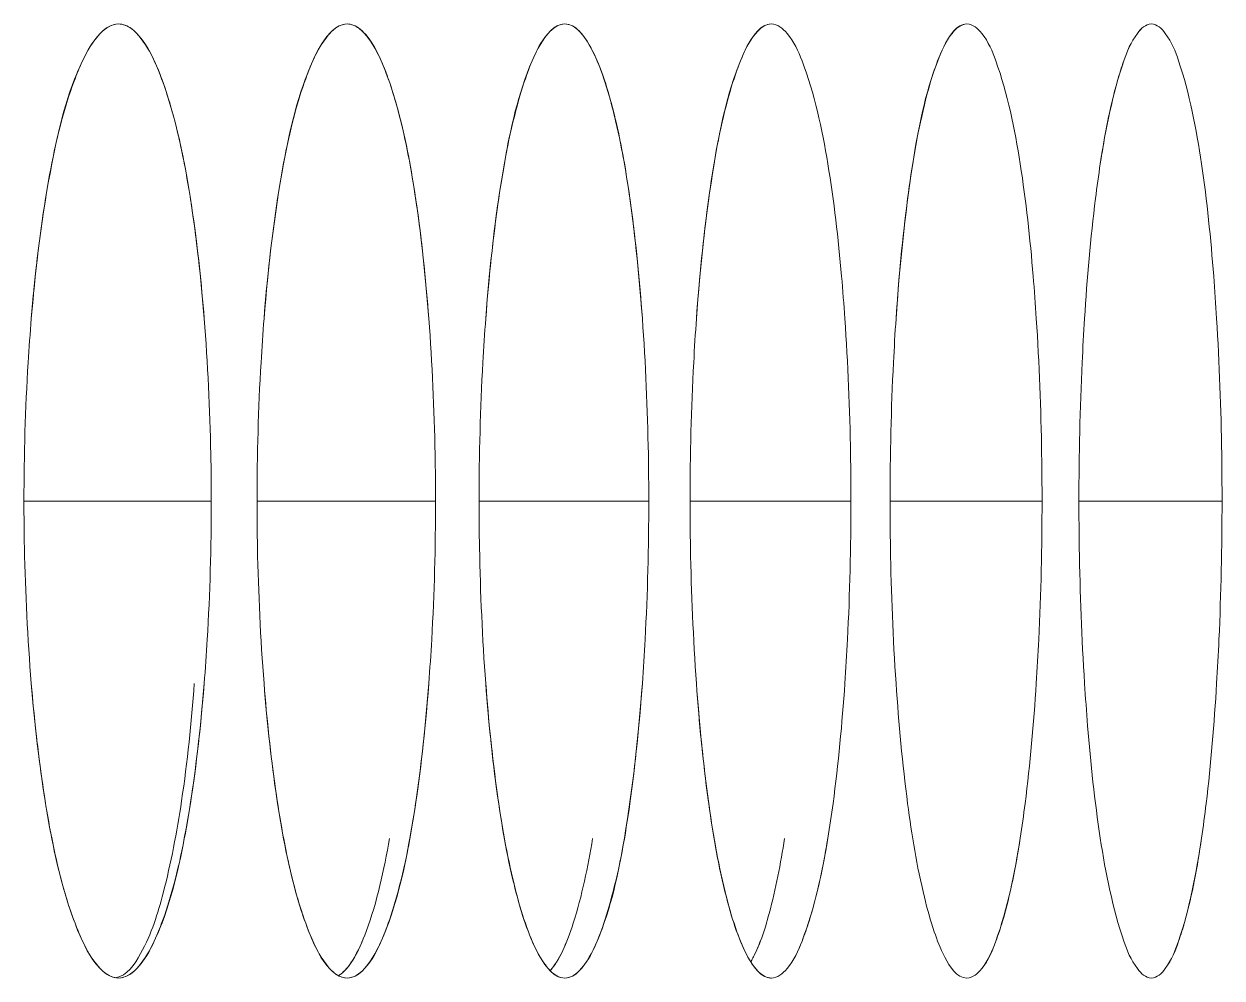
# Model space of a CAD drawing. Header units: millimetres. Extents: x 1177 to 4147, y 93 to 2194.
# Drawn here: x 2907.7 to 2915.24, y 1486 to 1492 of the extents above; entities that cross this region are included whole.
import ezdxf

# ---------------------------------------------------------------- set-up
doc = ezdxf.new("R2010")
doc.units = ezdxf.units.MM
doc.header["$LTSCALE"] = 0.1
doc.layers.add('标注', color=251, linetype='Continuous', lineweight=9)

msp = doc.modelspace()

# ---------------------------------------------------------------- linework, layer by layer
at = {"layer": '标注'}
for p, q in [((2907.7029, 1489.0006), (2908.881, 1489.0006)), ((2907.7029, 1489.0006), (2908.881, 1489.0006)), ((2909.1686, 1489.0006), (2910.2913, 1489.0006)), ((2909.1686, 1489.0006), (2910.2913, 1489.0006)), ((2910.565, 1489.0006), (2911.6321, 1489.0006)), ((2910.565, 1489.0006), (2911.6321, 1489.0006)), ((2911.892, 1489.0006), (2912.9035, 1489.0006)), ((2911.892, 1489.0006), (2912.9035, 1489.0006)), ((2913.1494, 1489.0006), (2914.1052, 1489.0006)), ((2913.1494, 1489.0006), (2914.1052, 1489.0006)), ((2914.3372, 1489.0006), (2915.2372, 1489.0006)), ((2914.3372, 1489.0006), (2915.2372, 1489.0006))]:
    msp.add_line(p, q, dxfattribs=at)
for points, knots in [([(2908.2975, 1492.0006), (2908.2254, 1492.0006), (2908.121, 1491.8775), (2908.0359, 1491.697), (2907.9246, 1491.3738), (2907.8216, 1490.8536), (2907.7702, 1490.4008), (2907.7492, 1490.1479)], [0, 0, 0, 0, 0.108725, 0.198707, 0.314104, 0.617245, 1, 1, 1, 1]), ([(2908.2975, 1492.0006), (2908.2544, 1492.0006), (2908.1515, 1491.929), (2908.1009, 1491.8305), (2908.0715, 1491.7688)], [0, 0, 0, 0, 0.386933, 1, 1, 1, 1]), ([(2908.8364, 1490.1479), (2908.8162, 1490.4007), (2908.7664, 1490.8534), (2908.6662, 1491.3736), (2908.5569, 1491.6969), (2908.4732, 1491.8774), (2908.3693, 1492.0006), (2908.2975, 1492.0006)], [0, 0, 0, 0, 0.38312, 0.686351, 0.80168, 0.891533, 1, 1, 1, 1]), ([(2908.4043, 1491.9489), (2908.396, 1491.9569), (2908.366, 1491.9831), (2908.326, 1492.0006), (2908.2975, 1492.0006)], [0, 0, 0, 0, 0.288854, 1, 1, 1, 1]), ([(2908.8364, 1490.1479), (2908.8191, 1490.3644), (2908.7776, 1490.7608), (2908.6848, 1491.2902), (2908.5709, 1491.6783), (2908.468, 1491.8871), (2908.4043, 1491.9489)], [0, 0, 0, 0, 0.348125, 0.639047, 0.857939, 1, 1, 1, 1]), ([(2909.7355, 1492.0006), (2909.6655, 1492.0006), (2909.5664, 1491.8753), (2909.486, 1491.6968), (2909.3798, 1491.373), (2909.2818, 1490.8533), (2909.2327, 1490.4007), (2909.2128, 1490.1479)], [0, 0, 0, 0, 0.106138, 0.195757, 0.311206, 0.615378, 1, 1, 1, 1]), ([(2909.7355, 1492.0006), (2909.6939, 1492.0006), (2909.5948, 1491.9271), (2909.548, 1491.8302), (2909.52, 1491.7688)], [0, 0, 0, 0, 0.381268, 1, 1, 1, 1]), ([(2910.2488, 1490.1479), (2910.2296, 1490.4006), (2910.1822, 1490.8531), (2910.0869, 1491.3729), (2909.9827, 1491.6968), (2909.9038, 1491.8752), (2909.8052, 1492.0006), (2909.7355, 1492.0006)], [0, 0, 0, 0, 0.384981, 0.689245, 0.80463, 0.894123, 1, 1, 1, 1]), ([(2910.2488, 1490.1479), (2910.2316, 1490.3747), (2910.1901, 1490.7868), (2910.0958, 1491.3335), (2909.9815, 1491.7182), (2909.8757, 1491.9249), (2909.8087, 1491.9738)], [0, 0, 0, 0, 0.358786, 0.65392, 0.869192, 1, 1, 1, 1]), ([(2911.1041, 1492.0006), (2911.0362, 1492.0006), (2910.9425, 1491.873), (2910.8668, 1491.6967), (2910.7658, 1491.3722), (2910.6727, 1490.853), (2910.626, 1490.4006), (2910.607, 1490.1479)], [0, 0, 0, 0, 0.103563, 0.192833, 0.308341, 0.613538, 1, 1, 1, 1]), ([(2911.1041, 1492.0006), (2911.0641, 1492.0006), (2910.9689, 1491.9251), (2910.9257, 1491.8299), (2910.8993, 1491.7688)], [0, 0, 0, 0, 0.375316, 1, 1, 1, 1]), ([(2911.5918, 1490.1479), (2911.5736, 1490.4006), (2911.5286, 1490.8528), (2911.4383, 1491.3721), (2911.3392, 1491.6966), (2911.2648, 1491.8729), (2911.1718, 1492.0006), (2911.1041, 1492.0006)], [0, 0, 0, 0, 0.386814, 0.692105, 0.807551, 0.8967, 1, 1, 1, 1]), ([(2911.5918, 1490.1479), (2911.5747, 1490.3853), (2911.5335, 1490.8147), (2911.4378, 1491.3722), (2911.3331, 1491.7346), (2911.231, 1491.9211), (2911.1742, 1491.978), (2911.1453, 1491.9912)], [0, 0, 0, 0, 0.370156, 0.669475, 0.880231, 0.950761, 1, 1, 1, 1]), ([(2912.4033, 1492.0006), (2912.3374, 1492.0006), (2912.2494, 1491.8707), (2912.1782, 1491.6966), (2912.0823, 1491.3714), (2911.9941, 1490.8528), (2911.9499, 1490.4005), (2911.9318, 1490.1479)], [0, 0, 0, 0, 0.101007, 0.189943, 0.305517, 0.61173, 1, 1, 1, 1]), ([(2912.4033, 1492.0006), (2912.3649, 1492.0006), (2912.2737, 1491.923), (2912.234, 1491.8296), (2912.2091, 1491.7688)], [0, 0, 0, 0, 0.369072, 1, 1, 1, 1]), ([(2912.7583, 1491.1212), (2912.7218, 1491.3407), (2912.6601, 1491.6284), (2912.5321, 1491.923), (2912.4416, 1492.0006), (2912.4033, 1492.0006)], [0, 0, 0, 0, 0.68191, 0.882647, 1, 1, 1, 1]), ([(2912.7583, 1491.1212), (2912.7218, 1491.3407), (2912.6601, 1491.6284), (2912.5321, 1491.923), (2912.4416, 1492.0006), (2912.4033, 1492.0006)], [0, 0, 0, 0, 0.68191, 0.882647, 1, 1, 1, 1]), ([(2913.6329, 1492.0006), (2913.569, 1492.0006), (2913.4869, 1491.8683), (2913.42, 1491.6966), (2913.3293, 1491.3706), (2913.246, 1490.8525), (2913.2042, 1490.4005), (2913.1871, 1490.1479)], [0, 0, 0, 0, 0.098477, 0.187097, 0.302743, 0.609957, 1, 1, 1, 1]), ([(2913.6329, 1492.0006), (2913.596, 1492.0006), (2913.509, 1491.9207), (2913.4728, 1491.8293), (2913.4493, 1491.7688)], [0, 0, 0, 0, 0.362536, 1, 1, 1, 1]), ([(2913.9681, 1491.1212), (2913.9338, 1491.3404), (2913.8751, 1491.6277), (2913.7559, 1491.9207), (2913.6697, 1492.0006), (2913.6329, 1492.0006)], [0, 0, 0, 0, 0.686169, 0.886283, 1, 1, 1, 1]), ([(2913.9681, 1491.1212), (2913.9338, 1491.3404), (2913.8751, 1491.6277), (2913.7559, 1491.9207), (2913.6697, 1492.0006), (2913.6329, 1492.0006)], [0, 0, 0, 0, 0.686169, 0.886283, 1, 1, 1, 1]), ([(2914.7928, 1492.0006), (2914.7574, 1492.0006), (2914.6752, 1491.9184), (2914.5624, 1491.6275), (2914.5051, 1491.3401), (2914.4717, 1491.1212)], [0, 0, 0, 0, 0.110259, 0.309993, 1, 1, 1, 1]), ([(2914.7928, 1492.0006), (2914.7574, 1492.0006), (2914.6748, 1491.9183), (2914.6419, 1491.829), (2914.6199, 1491.7688)], [0, 0, 0, 0, 0.355714, 1, 1, 1, 1]), ([(2915.1083, 1491.1212), (2915.0761, 1491.34), (2915.0204, 1491.6272), (2914.9099, 1491.9183), (2914.8281, 1492.0006), (2914.7928, 1492.0006)], [0, 0, 0, 0, 0.690419, 0.889948, 1, 1, 1, 1]), ([(2915.1083, 1491.1212), (2915.0761, 1491.34), (2915.0204, 1491.6272), (2914.9099, 1491.9183), (2914.8281, 1492.0006), (2914.7928, 1492.0006)], [0, 0, 0, 0, 0.690419, 0.889948, 1, 1, 1, 1]), ([(2908.0715, 1491.7688), (2907.9745, 1491.5657), (2907.8432, 1491.0215), (2907.7763, 1490.4742), (2907.7492, 1490.1479)], [0, 0, 0, 0, 0.407378, 1, 1, 1, 1]), ([(2909.52, 1491.7688), (2909.4272, 1491.5647), (2909.3024, 1491.0206), (2909.2385, 1490.4741), (2909.2128, 1490.1479)], [0, 0, 0, 0, 0.406664, 1, 1, 1, 1]), ([(2910.8993, 1491.7688), (2910.8105, 1491.5638), (2910.6923, 1491.0198), (2910.6315, 1490.4739), (2910.607, 1490.1479)], [0, 0, 0, 0, 0.405977, 1, 1, 1, 1]), ([(2912.2091, 1491.7688), (2912.1245, 1491.5628), (2912.0128, 1491.019), (2911.9551, 1490.4738), (2911.9318, 1490.1479)], [0, 0, 0, 0, 0.405318, 1, 1, 1, 1]), ([(2913.4493, 1491.7688), (2913.3691, 1491.5619), (2913.2638, 1491.0183), (2913.2091, 1490.4736), (2913.1871, 1490.1479)], [0, 0, 0, 0, 0.404689, 1, 1, 1, 1]), ([(2914.6199, 1491.7688), (2914.6048, 1491.7275), (2914.5385, 1491.5158), (2914.4985, 1491.2968), (2914.4717, 1491.1212)], [0, 0, 0, 0, 0.198639, 1, 1, 1, 1]), ([(2912.8653, 1490.1479), (2912.8593, 1490.2367), (2912.8339, 1490.5621), (2912.7972, 1490.887), (2912.7583, 1491.1212)], [0, 0, 0, 0, 0.272625, 1, 1, 1, 1]), ([(2912.8653, 1490.1479), (2912.8593, 1490.2367), (2912.8339, 1490.5621), (2912.7972, 1490.887), (2912.7583, 1491.1212)], [0, 0, 0, 0, 0.272625, 1, 1, 1, 1]), ([(2914.0692, 1490.1479), (2914.0635, 1490.2367), (2914.0396, 1490.562), (2914.0049, 1490.8868), (2913.9681, 1491.1212)], [0, 0, 0, 0, 0.272718, 1, 1, 1, 1]), ([(2914.0692, 1490.1479), (2914.0635, 1490.2367), (2914.0396, 1490.562), (2914.0049, 1490.8868), (2913.9681, 1491.1212)], [0, 0, 0, 0, 0.272718, 1, 1, 1, 1]), ([(2914.4717, 1491.1212), (2914.4607, 1491.0488), (2914.4166, 1490.7255), (2914.3888, 1490.4002), (2914.3728, 1490.1479)], [0, 0, 0, 0, 0.224713, 1, 1, 1, 1]), ([(2914.4717, 1491.1212), (2914.4607, 1491.0488), (2914.4166, 1490.7255), (2914.3888, 1490.4002), (2914.3728, 1490.1479)], [0, 0, 0, 0, 0.224713, 1, 1, 1, 1]), ([(2915.2034, 1490.1479), (2915.198, 1490.2367), (2915.1755, 1490.5619), (2915.1429, 1490.8867), (2915.1083, 1491.1212)], [0, 0, 0, 0, 0.272807, 1, 1, 1, 1]), ([(2915.2034, 1490.1479), (2915.198, 1490.2367), (2915.1755, 1490.5619), (2915.1429, 1490.8867), (2915.1083, 1491.1212)], [0, 0, 0, 0, 0.272807, 1, 1, 1, 1]), ([(2907.7492, 1490.1479), (2907.7416, 1490.0556), (2907.7143, 1489.6737), (2907.7029, 1489.2908), (2907.7029, 1489.0006)], [0, 0, 0, 0, 0.24195, 1, 1, 1, 1]), ([(2907.7492, 1490.1479), (2907.7416, 1490.0556), (2907.7143, 1489.6737), (2907.7029, 1489.2908), (2907.7029, 1489.0006)], [0, 0, 0, 0, 0.24195, 1, 1, 1, 1]), ([(2908.881, 1489.0006), (2908.881, 1489.0986), (2908.8772, 1489.4813), (2908.8591, 1489.864), (2908.8364, 1490.1479)], [0, 0, 0, 0, 0.255919, 1, 1, 1, 1]), ([(2908.881, 1489.0006), (2908.881, 1489.0986), (2908.8772, 1489.4813), (2908.8591, 1489.864), (2908.8364, 1490.1479)], [0, 0, 0, 0, 0.255919, 1, 1, 1, 1]), ([(2909.2128, 1490.1479), (2909.2055, 1490.0556), (2909.1795, 1489.6737), (2909.1686, 1489.2908), (2909.1686, 1489.0006)], [0, 0, 0, 0, 0.241915, 1, 1, 1, 1]), ([(2909.2128, 1490.1479), (2909.2055, 1490.0556), (2909.1795, 1489.6737), (2909.1686, 1489.2908), (2909.1686, 1489.0006)], [0, 0, 0, 0, 0.241915, 1, 1, 1, 1]), ([(2910.2913, 1489.0006), (2910.2913, 1489.0986), (2910.2876, 1489.4813), (2910.2704, 1489.8639), (2910.2488, 1490.1479)], [0, 0, 0, 0, 0.255939, 1, 1, 1, 1]), ([(2910.2913, 1489.0006), (2910.2913, 1489.0986), (2910.2876, 1489.4813), (2910.2704, 1489.8639), (2910.2488, 1490.1479)], [0, 0, 0, 0, 0.255939, 1, 1, 1, 1]), ([(2910.607, 1490.1479), (2910.6001, 1490.0556), (2910.5753, 1489.6736), (2910.565, 1489.2908), (2910.565, 1489.0006)], [0, 0, 0, 0, 0.241881, 1, 1, 1, 1]), ([(2910.607, 1490.1479), (2910.6001, 1490.0556), (2910.5753, 1489.6736), (2910.565, 1489.2908), (2910.565, 1489.0006)], [0, 0, 0, 0, 0.241881, 1, 1, 1, 1]), ([(2911.6321, 1489.0006), (2911.6321, 1489.0986), (2911.6287, 1489.4813), (2911.6124, 1489.8639), (2911.5918, 1490.1479)], [0, 0, 0, 0, 0.255958, 1, 1, 1, 1]), ([(2911.6321, 1489.0006), (2911.6321, 1489.0986), (2911.6287, 1489.4813), (2911.6124, 1489.8639), (2911.5918, 1490.1479)], [0, 0, 0, 0, 0.255958, 1, 1, 1, 1]), ([(2911.9318, 1490.1479), (2911.9253, 1490.0555), (2911.9018, 1489.6736), (2911.892, 1489.2908), (2911.892, 1489.0006)], [0, 0, 0, 0, 0.24185, 1, 1, 1, 1]), ([(2911.9318, 1490.1479), (2911.9253, 1490.0555), (2911.9018, 1489.6736), (2911.892, 1489.2908), (2911.892, 1489.0006)], [0, 0, 0, 0, 0.24185, 1, 1, 1, 1]), ([(2912.9035, 1489.0006), (2912.9035, 1489.0986), (2912.9002, 1489.4812), (2912.8848, 1489.8638), (2912.8653, 1490.1479)], [0, 0, 0, 0, 0.255977, 1, 1, 1, 1]), ([(2912.9035, 1489.0006), (2912.9035, 1489.0986), (2912.9002, 1489.4812), (2912.8848, 1489.8638), (2912.8653, 1490.1479)], [0, 0, 0, 0, 0.255977, 1, 1, 1, 1]), ([(2913.1871, 1490.1479), (2913.1809, 1490.0555), (2913.1587, 1489.6735), (2913.1494, 1489.2907), (2913.1494, 1489.0006)], [0, 0, 0, 0, 0.24182, 1, 1, 1, 1]), ([(2913.1871, 1490.1479), (2913.1809, 1490.0555), (2913.1587, 1489.6735), (2913.1494, 1489.2907), (2913.1494, 1489.0006)], [0, 0, 0, 0, 0.24182, 1, 1, 1, 1]), ([(2914.1052, 1489.0006), (2914.1052, 1489.0986), (2914.1021, 1489.4812), (2914.0876, 1489.8638), (2914.0692, 1490.1479)], [0, 0, 0, 0, 0.255994, 1, 1, 1, 1]), ([(2914.1052, 1489.0006), (2914.1052, 1489.0986), (2914.1021, 1489.4812), (2914.0876, 1489.8638), (2914.0692, 1490.1479)], [0, 0, 0, 0, 0.255994, 1, 1, 1, 1]), ([(2914.3728, 1490.1479), (2914.3669, 1490.0555), (2914.346, 1489.6735), (2914.3372, 1489.2907), (2914.3372, 1489.0006)], [0, 0, 0, 0, 0.241791, 1, 1, 1, 1]), ([(2914.3728, 1490.1479), (2914.3669, 1490.0555), (2914.346, 1489.6735), (2914.3372, 1489.2907), (2914.3372, 1489.0006)], [0, 0, 0, 0, 0.241791, 1, 1, 1, 1]), ([(2915.2372, 1489.0006), (2915.2372, 1489.0986), (2915.2344, 1489.4812), (2915.2207, 1489.8637), (2915.2034, 1490.1479)], [0, 0, 0, 0, 0.256011, 1, 1, 1, 1]), ([(2915.2372, 1489.0006), (2915.2372, 1489.0986), (2915.2344, 1489.4812), (2915.2207, 1489.8637), (2915.2034, 1490.1479)], [0, 0, 0, 0, 0.256011, 1, 1, 1, 1]), ([(2907.7029, 1489.0006), (2907.7029, 1488.9027), (2907.7069, 1488.5199), (2907.7257, 1488.1372), (2907.7492, 1487.8534)], [0, 0, 0, 0, 0.255902, 1, 1, 1, 1]), ([(2907.7029, 1489.0006), (2907.7029, 1488.9027), (2907.7069, 1488.5199), (2907.7257, 1488.1372), (2907.7492, 1487.8534)], [0, 0, 0, 0, 0.255902, 1, 1, 1, 1]), ([(2908.8364, 1487.8534), (2908.8438, 1487.9457), (2908.8701, 1488.3275), (2908.881, 1488.7104), (2908.881, 1489.0006)], [0, 0, 0, 0, 0.241923, 1, 1, 1, 1]), ([(2908.8364, 1487.8534), (2908.8438, 1487.9457), (2908.8701, 1488.3275), (2908.881, 1488.7104), (2908.881, 1489.0006)], [0, 0, 0, 0, 0.241923, 1, 1, 1, 1]), ([(2909.1686, 1489.0006), (2909.1686, 1488.9027), (2909.1724, 1488.5199), (2909.1904, 1488.1373), (2909.2128, 1487.8534)], [0, 0, 0, 0, 0.255923, 1, 1, 1, 1]), ([(2909.1686, 1489.0006), (2909.1686, 1488.9027), (2909.1724, 1488.5199), (2909.1904, 1488.1373), (2909.2128, 1487.8534)], [0, 0, 0, 0, 0.255923, 1, 1, 1, 1]), ([(2910.2488, 1487.8534), (2910.2559, 1487.9457), (2910.2809, 1488.3276), (2910.2913, 1488.7105), (2910.2913, 1489.0006)], [0, 0, 0, 0, 0.241889, 1, 1, 1, 1]), ([(2910.2488, 1487.8534), (2910.2559, 1487.9457), (2910.2809, 1488.3276), (2910.2913, 1488.7105), (2910.2913, 1489.0006)], [0, 0, 0, 0, 0.241889, 1, 1, 1, 1]), ([(2910.565, 1489.0006), (2910.565, 1488.9027), (2910.5686, 1488.5199), (2910.5857, 1488.1373), (2910.607, 1487.8534)], [0, 0, 0, 0, 0.255943, 1, 1, 1, 1]), ([(2910.565, 1489.0006), (2910.565, 1488.9027), (2910.5686, 1488.5199), (2910.5857, 1488.1373), (2910.607, 1487.8534)], [0, 0, 0, 0, 0.255943, 1, 1, 1, 1]), ([(2911.5918, 1487.8534), (2911.5985, 1487.9457), (2911.6223, 1488.3276), (2911.6321, 1488.7105), (2911.6321, 1489.0006)], [0, 0, 0, 0, 0.241857, 1, 1, 1, 1]), ([(2911.5918, 1487.8534), (2911.5985, 1487.9457), (2911.6223, 1488.3276), (2911.6321, 1488.7105), (2911.6321, 1489.0006)], [0, 0, 0, 0, 0.241857, 1, 1, 1, 1]), ([(2911.892, 1489.0006), (2911.892, 1488.9027), (2911.8954, 1488.52), (2911.9116, 1488.1374), (2911.9318, 1487.8534)], [0, 0, 0, 0, 0.255962, 1, 1, 1, 1]), ([(2911.892, 1489.0006), (2911.892, 1488.9027), (2911.8954, 1488.52), (2911.9116, 1488.1374), (2911.9318, 1487.8534)], [0, 0, 0, 0, 0.255962, 1, 1, 1, 1]), ([(2912.8653, 1487.8534), (2912.8717, 1487.9457), (2912.8942, 1488.3277), (2912.9035, 1488.7105), (2912.9035, 1489.0006)], [0, 0, 0, 0, 0.241827, 1, 1, 1, 1]), ([(2912.8653, 1487.8534), (2912.8717, 1487.9457), (2912.8942, 1488.3277), (2912.9035, 1488.7105), (2912.9035, 1489.0006)], [0, 0, 0, 0, 0.241827, 1, 1, 1, 1]), ([(2913.1494, 1489.0006), (2913.1494, 1488.9027), (2913.1527, 1488.52), (2913.168, 1488.1374), (2913.1871, 1487.8534)], [0, 0, 0, 0, 0.25598, 1, 1, 1, 1]), ([(2913.1494, 1489.0006), (2913.1494, 1488.9027), (2913.1527, 1488.52), (2913.168, 1488.1374), (2913.1871, 1487.8534)], [0, 0, 0, 0, 0.25598, 1, 1, 1, 1]), ([(2914.0692, 1487.8534), (2914.0752, 1487.9457), (2914.0964, 1488.3278), (2914.1052, 1488.7105), (2914.1052, 1489.0006)], [0, 0, 0, 0, 0.241798, 1, 1, 1, 1]), ([(2914.0692, 1487.8534), (2914.0752, 1487.9457), (2914.0964, 1488.3278), (2914.1052, 1488.7105), (2914.1052, 1489.0006)], [0, 0, 0, 0, 0.241798, 1, 1, 1, 1]), ([(2914.3372, 1489.0006), (2914.3372, 1488.9027), (2914.3403, 1488.52), (2914.3547, 1488.1375), (2914.3728, 1487.8534)], [0, 0, 0, 0, 0.255998, 1, 1, 1, 1]), ([(2914.3372, 1489.0006), (2914.3372, 1488.9027), (2914.3403, 1488.52), (2914.3547, 1488.1375), (2914.3728, 1487.8534)], [0, 0, 0, 0, 0.255998, 1, 1, 1, 1]), ([(2915.2034, 1487.8534), (2915.209, 1487.9457), (2915.229, 1488.3278), (2915.2372, 1488.7105), (2915.2372, 1489.0006)], [0, 0, 0, 0, 0.241771, 1, 1, 1, 1]), ([(2915.2034, 1487.8534), (2915.209, 1487.9457), (2915.229, 1488.3278), (2915.2372, 1488.7105), (2915.2372, 1489.0006)], [0, 0, 0, 0, 0.241771, 1, 1, 1, 1]), ([(2907.7492, 1487.8534), (2907.7669, 1487.6404), (2907.8091, 1487.2496), (2907.9022, 1486.7265), (2908.0162, 1486.3382), (2908.1178, 1486.1285), (2908.1798, 1486.0629)], [0, 0, 0, 0, 0.344652, 0.634249, 0.854362, 1, 1, 1, 1]), ([(2907.7492, 1487.8534), (2907.7702, 1487.6005), (2907.8216, 1487.1476), (2907.9246, 1486.6274), (2908.0359, 1486.3042), (2908.121, 1486.1237), (2908.2254, 1486.0006), (2908.2975, 1486.0006)], [0, 0, 0, 0, 0.382755, 0.685896, 0.801293, 0.891275, 1, 1, 1, 1]), ([(2908.2794, 1486.0022), (2908.351, 1486.0148), (2908.4861, 1486.2158), (2908.6012, 1486.5863), (2908.7118, 1487.1655), (2908.7555, 1487.6058), (2908.7742, 1487.8523)], [0, 0, 0, 0, 0.111468, 0.318884, 0.621199, 1, 1, 1, 1]), ([(2908.2975, 1486.0006), (2908.3693, 1486.0006), (2908.4732, 1486.1238), (2908.5569, 1486.3043), (2908.6662, 1486.6276), (2908.7664, 1487.1478), (2908.8162, 1487.6005), (2908.8364, 1487.8534)], [0, 0, 0, 0, 0.108467, 0.19832, 0.313649, 0.61688, 1, 1, 1, 1]), ([(2908.5218, 1486.2324), (2908.6175, 1486.4358), (2908.7456, 1486.9802), (2908.8104, 1487.5271), (2908.8364, 1487.8534)], [0, 0, 0, 0, 0.407112, 1, 1, 1, 1]), ([(2909.2128, 1487.8534), (2909.2304, 1487.6301), (2909.2727, 1487.2235), (2909.3674, 1486.6829), (2909.4823, 1486.2967), (2909.5864, 1486.0895), (2909.6518, 1486.0353)], [0, 0, 0, 0, 0.354996, 0.648712, 0.865362, 1, 1, 1, 1]), ([(2909.2128, 1487.8534), (2909.2327, 1487.6005), (2909.2818, 1487.1479), (2909.3798, 1486.6282), (2909.486, 1486.3044), (2909.5664, 1486.1259), (2909.6655, 1486.0006), (2909.7355, 1486.0006)], [0, 0, 0, 0, 0.384622, 0.688794, 0.804243, 0.893862, 1, 1, 1, 1]), ([(2909.7355, 1486.0006), (2909.8052, 1486.0006), (2909.9038, 1486.1261), (2909.9827, 1486.3045), (2910.0869, 1486.6284), (2910.1822, 1487.1481), (2910.2296, 1487.6006), (2910.2488, 1487.8534)], [0, 0, 0, 0, 0.105877, 0.19537, 0.310755, 0.615019, 1, 1, 1, 1]), ([(2909.9492, 1486.2324), (2910.0408, 1486.4367), (2910.1623, 1486.981), (2910.224, 1487.5272), (2910.2488, 1487.8534)], [0, 0, 0, 0, 0.406408, 1, 1, 1, 1]), ([(2910.607, 1487.8534), (2910.6246, 1487.6195), (2910.6666, 1487.1956), (2910.7632, 1486.6431), (2910.868, 1486.2814), (2910.9691, 1486.0915), (2911.0244, 1486.0311), (2911.053, 1486.015)], [0, 0, 0, 0, 0.366167, 0.664077, 0.876453, 0.948818, 1, 1, 1, 1]), ([(2910.607, 1487.8534), (2910.626, 1487.6006), (2910.6727, 1487.1482), (2910.7658, 1486.629), (2910.8668, 1486.3045), (2910.9425, 1486.1282), (2911.0362, 1486.0006), (2911.1041, 1486.0006)], [0, 0, 0, 0, 0.386462, 0.691659, 0.807167, 0.896437, 1, 1, 1, 1]), ([(2911.1041, 1486.0006), (2911.1718, 1486.0006), (2911.2648, 1486.1283), (2911.3392, 1486.3046), (2911.4383, 1486.6292), (2911.5286, 1487.1484), (2911.5736, 1487.6007), (2911.5918, 1487.8534)], [0, 0, 0, 0, 0.1033, 0.192449, 0.307895, 0.613186, 1, 1, 1, 1]), ([(2911.3072, 1486.2324), (2911.3946, 1486.4377), (2911.5096, 1486.9818), (2911.5683, 1487.5274), (2911.5918, 1487.8534)], [0, 0, 0, 0, 0.405731, 1, 1, 1, 1]), ([(2911.9318, 1487.8534), (2911.9493, 1487.6087), (2911.9911, 1487.1685), (2912.0882, 1486.602), (2912.194, 1486.2391), (2912.2959, 1486.0601), (2912.3547, 1486.0103), (2912.3827, 1486.0032)], [0, 0, 0, 0, 0.378761, 0.681383, 0.888916, 0.955378, 1, 1, 1, 1]), ([(2911.9318, 1487.8534), (2911.9499, 1487.6007), (2911.9941, 1487.1485), (2912.0823, 1486.6298), (2912.1782, 1486.3046), (2912.2494, 1486.1306), (2912.3374, 1486.0006), (2912.4033, 1486.0006)], [0, 0, 0, 0, 0.38827, 0.694483, 0.810057, 0.898993, 1, 1, 1, 1]), ([(2912.7583, 1486.88), (2912.7703, 1486.9524), (2912.8181, 1487.2754), (2912.8481, 1487.6009), (2912.8653, 1487.8534)], [0, 0, 0, 0, 0.224887, 1, 1, 1, 1]), ([(2912.7583, 1486.88), (2912.7703, 1486.9524), (2912.8181, 1487.2754), (2912.8481, 1487.6009), (2912.8653, 1487.8534)], [0, 0, 0, 0, 0.224887, 1, 1, 1, 1]), ([(2913.1871, 1487.8534), (2913.2042, 1487.6008), (2913.246, 1487.1487), (2913.3293, 1486.6306), (2913.42, 1486.3047), (2913.4869, 1486.133), (2913.569, 1486.0006), (2913.6329, 1486.0006)], [0, 0, 0, 0, 0.390043, 0.697257, 0.812903, 0.901523, 1, 1, 1, 1]), ([(2913.1871, 1487.8534), (2913.2042, 1487.6008), (2913.246, 1487.1487), (2913.3293, 1486.6306), (2913.42, 1486.3047), (2913.4869, 1486.133), (2913.569, 1486.0006), (2913.6329, 1486.0006)], [0, 0, 0, 0, 0.390043, 0.697257, 0.812903, 0.901523, 1, 1, 1, 1]), ([(2913.9681, 1486.88), (2913.9795, 1486.9524), (2914.0247, 1487.2756), (2914.0529, 1487.601), (2914.0692, 1487.8534)], [0, 0, 0, 0, 0.22477, 1, 1, 1, 1]), ([(2913.9681, 1486.88), (2913.9795, 1486.9524), (2914.0247, 1487.2756), (2914.0529, 1487.601), (2914.0692, 1487.8534)], [0, 0, 0, 0, 0.22477, 1, 1, 1, 1]), ([(2914.3728, 1487.8534), (2914.3784, 1487.7646), (2914.402, 1487.4393), (2914.4359, 1487.1145), (2914.4717, 1486.88)], [0, 0, 0, 0, 0.272759, 1, 1, 1, 1]), ([(2914.3728, 1487.8534), (2914.3784, 1487.7646), (2914.402, 1487.4393), (2914.4359, 1487.1145), (2914.4717, 1486.88)], [0, 0, 0, 0, 0.272759, 1, 1, 1, 1]), ([(2915.1083, 1486.88), (2915.119, 1486.9525), (2915.1615, 1487.2758), (2915.1881, 1487.601), (2915.2034, 1487.8534)], [0, 0, 0, 0, 0.224659, 1, 1, 1, 1]), ([(2915.1083, 1486.88), (2915.119, 1486.9525), (2915.1615, 1487.2758), (2915.1881, 1487.601), (2915.2034, 1487.8534)], [0, 0, 0, 0, 0.224659, 1, 1, 1, 1]), ([(2909.6811, 1486.0163), (2909.7189, 1486.0386), (2909.7885, 1486.1305), (2909.9109, 1486.4153), (2909.967, 1486.6806), (2910.0017, 1486.8789)], [0, 0, 0, 0, 0.140778, 0.353745, 1, 1, 1, 1]), ([(2911.0135, 1486.0494), (2911.0443, 1486.0832), (2911.0994, 1486.1805), (2911.2003, 1486.455), (2911.2489, 1486.6987), (2911.2788, 1486.8789)], [0, 0, 0, 0, 0.156313, 0.375879, 1, 1, 1, 1]), ([(2912.2757, 1486.1069), (2912.3291, 1486.1995), (2912.4105, 1486.4583), (2912.4616, 1486.7202), (2912.4865, 1486.8789)], [0, 0, 0, 0, 0.39943, 1, 1, 1, 1]), ([(2912.4033, 1486.0006), (2912.4416, 1486.0006), (2912.5321, 1486.0783), (2912.6601, 1486.3728), (2912.7218, 1486.6605), (2912.7583, 1486.88)], [0, 0, 0, 0, 0.117353, 0.31809, 1, 1, 1, 1]), ([(2912.5958, 1486.2324), (2912.6124, 1486.2736), (2912.6852, 1486.4845), (2912.729, 1486.7041), (2912.7583, 1486.88)], [0, 0, 0, 0, 0.199577, 1, 1, 1, 1]), ([(2913.6329, 1486.0006), (2913.6697, 1486.0006), (2913.7559, 1486.0805), (2913.8751, 1486.3735), (2913.9338, 1486.6609), (2913.9681, 1486.88)], [0, 0, 0, 0, 0.113717, 0.313831, 1, 1, 1, 1]), ([(2913.8147, 1486.2324), (2913.8305, 1486.2737), (2913.8993, 1486.485), (2913.9406, 1486.7043), (2913.9681, 1486.88)], [0, 0, 0, 0, 0.199032, 1, 1, 1, 1]), ([(2914.4717, 1486.88), (2914.5051, 1486.6611), (2914.5624, 1486.3737), (2914.6752, 1486.0828), (2914.7574, 1486.0006), (2914.7928, 1486.0006)], [0, 0, 0, 0, 0.690007, 0.889741, 1, 1, 1, 1]), ([(2914.4717, 1486.88), (2914.5051, 1486.6611), (2914.5624, 1486.3737), (2914.6752, 1486.0828), (2914.7574, 1486.0006), (2914.7928, 1486.0006)], [0, 0, 0, 0, 0.690007, 0.889741, 1, 1, 1, 1]), ([(2914.7928, 1486.0006), (2914.8281, 1486.0006), (2914.9099, 1486.0829), (2915.0204, 1486.374), (2915.0761, 1486.6612), (2915.1083, 1486.88)], [0, 0, 0, 0, 0.110052, 0.309581, 1, 1, 1, 1]), ([(2914.964, 1486.2324), (2914.9788, 1486.2737), (2915.0438, 1486.4856), (2915.0824, 1486.7045), (2915.1083, 1486.88)], [0, 0, 0, 0, 0.198508, 1, 1, 1, 1]), ([(2908.2975, 1486.0006), (2908.3405, 1486.0006), (2908.4431, 1486.0722), (2908.4928, 1486.1707), (2908.5218, 1486.2324)], [0, 0, 0, 0, 0.386942, 1, 1, 1, 1]), ([(2909.6811, 1486.0163), (2909.7122, 1486.0347), (2909.7714, 1486.1048), (2909.8101, 1486.1839), (2909.8305, 1486.232)], [0, 0, 0, 0, 0.409155, 1, 1, 1, 1]), ([(2909.7355, 1486.0006), (2909.7769, 1486.0006), (2909.8757, 1486.0741), (2909.9217, 1486.1711), (2909.9492, 1486.2324)], [0, 0, 0, 0, 0.38124, 1, 1, 1, 1]), ([(2911.0135, 1486.0494), (2911.023, 1486.0598), (2911.066, 1486.1155), (2911.0957, 1486.1801), (2911.1166, 1486.232)], [0, 0, 0, 0, 0.202158, 1, 1, 1, 1]), ([(2911.1041, 1486.0006), (2911.1439, 1486.0006), (2911.2388, 1486.0761), (2911.2812, 1486.1714), (2911.3072, 1486.2324)], [0, 0, 0, 0, 0.375248, 1, 1, 1, 1]), ([(2912.2757, 1486.1069), (2912.2808, 1486.1158), (2912.3027, 1486.1562), (2912.3206, 1486.1986), (2912.3333, 1486.232)], [0, 0, 0, 0, 0.222587, 1, 1, 1, 1]), ([(2912.4033, 1486.0006), (2912.4416, 1486.0006), (2912.5324, 1486.0783), (2912.5713, 1486.1717), (2912.5958, 1486.2324)], [0, 0, 0, 0, 0.368963, 1, 1, 1, 1]), ([(2913.6329, 1486.0006), (2913.6696, 1486.0006), (2913.7563, 1486.0806), (2913.7917, 1486.172), (2913.8147, 1486.2324)], [0, 0, 0, 0, 0.362385, 1, 1, 1, 1]), ([(2914.7928, 1486.0006), (2914.828, 1486.0006), (2914.9103, 1486.083), (2914.9424, 1486.1723), (2914.964, 1486.2324)], [0, 0, 0, 0, 0.35552, 1, 1, 1, 1]), ([(2908.1798, 1486.0629), (2908.189, 1486.0533), (2908.2212, 1486.0224), (2908.2658, 1486.0006), (2908.2975, 1486.0006)], [0, 0, 0, 0, 0.294748, 1, 1, 1, 1]), ([(2909.6518, 1486.0353), (2909.6584, 1486.0299), (2909.6829, 1486.0118), (2909.7135, 1486.0006), (2909.7355, 1486.0006)], [0, 0, 0, 0, 0.281138, 1, 1, 1, 1]), ([(2912.3827, 1486.0032), (2912.3861, 1486.0024), (2912.3929, 1486.0011), (2912.3998, 1486.0006), (2912.4033, 1486.0006)], [0, 0, 0, 0, 0.50399, 1, 1, 1, 1])]:
    msp.add_open_spline(points, degree=3, knots=knots, dxfattribs=at)
for points in [[(2909.8087, 1491.9738), (2909.7877, 1491.9891), (2909.7615, 1492.0006), (2909.7355, 1492.0006)], [(2911.1453, 1491.9912), (2911.1325, 1491.997), (2911.1182, 1492.0006), (2911.1041, 1492.0006)], [(2911.053, 1486.015), (2911.0684, 1486.0064), (2911.0864, 1486.0006), (2911.1041, 1486.0006)]]:
    msp.add_open_spline(points, degree=3, dxfattribs=at)

doc.saveas('drawing.dxf')
